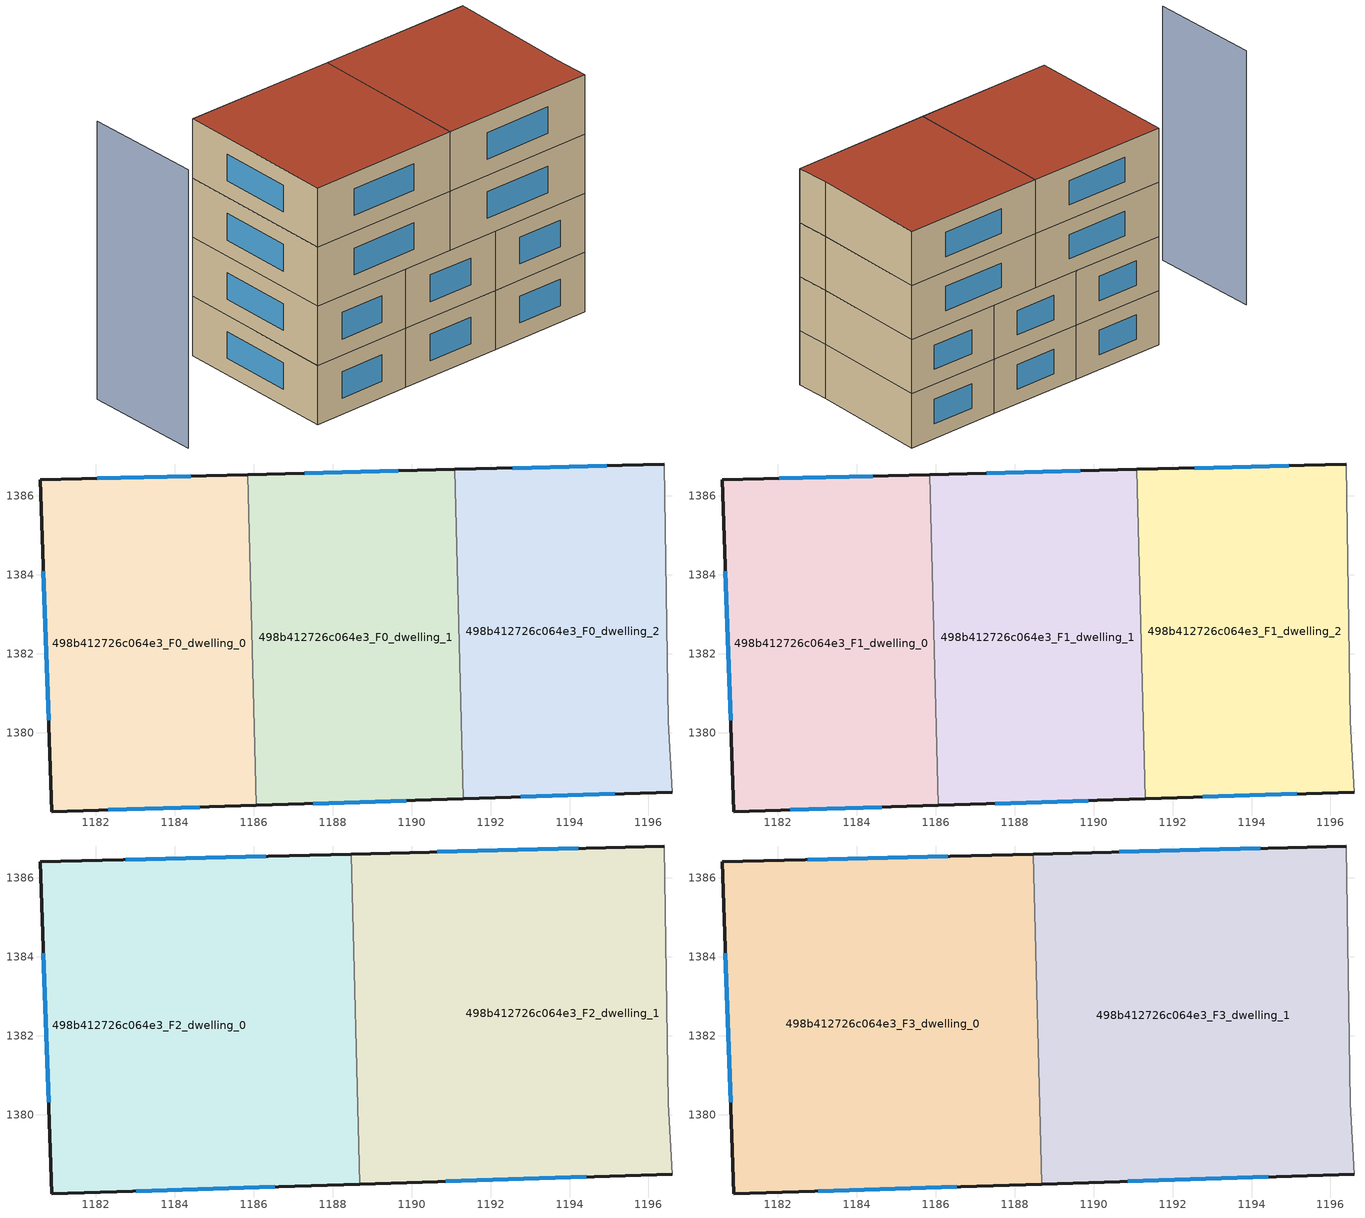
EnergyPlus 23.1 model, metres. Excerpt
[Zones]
498b412726c064e3_F0_dwelling_0
 floor ground (EU_floor_Construction): 1185.85,1386.54 1186.06,1378.17 1180.89,1378 1180.59,1386.41 z0
 wall outside (EU_wall_Construction): 1185.85,1386.54 1180.59,1386.41 1180.89,1378 1186.06,1378.17 z0:3
 wall to 498b412726c064e3_F0_dwelling_1 (EU_wall_Construction): 1186.06,1378.17 1185.85,1386.54 z0:3
 window (EU_Window_Construction): 1182.31,1378.05 1184.64,1378.12 / 1180.67,1384.1 1180.8,1380.32 / 1184.4,1386.5 1182.04,1386.45 z0.83:2.17
498b412726c064e3_F0_dwelling_1
 floor ground (EU_floor_Construction): 1191.1,1386.67 1191.31,1378.33 1186.06,1378.17 1185.85,1386.54 z0
 wall outside (EU_wall_Construction): 1186.06,1378.17 1191.31,1378.33 / 1191.1,1386.67 1185.85,1386.54 z0:3
 wall to 498b412726c064e3_F0_dwelling_2 (EU_wall_Construction): 1191.31,1378.33 1191.1,1386.67 z0:3
 window (EU_Window_Construction): 1187.51,1378.21 1189.86,1378.29 / 1189.66,1386.64 1187.3,1386.58 z0.83:2.17
498b412726c064e3_F0_dwelling_2
 floor ground (EU_floor_Construction): 1196.4,1386.8 1196.5,1380.3 1196.6,1378.5 1191.31,1378.33 1191.1,1386.67 z0
 wall outside (EU_wall_Construction): 1196.4,1386.8 1191.1,1386.67 / 1191.31,1378.33 1196.6,1378.5 z0:3
 wall adiabatic (EU_wall_Construction): 1196.6,1378.5 1196.5,1380.3 1196.4,1386.8 z0:3
 window (EU_Window_Construction): 1194.94,1386.77 1192.56,1386.71 / 1192.76,1378.38 1195.14,1378.45 z0.83:2.17
498b412726c064e3_F1_dwelling_0
 floor to 498b412726c064e3_F0_dwelling_0 (EU_floor_Construction): 1185.85,1386.54 1186.06,1378.17 1180.89,1378 1180.59,1386.41 z3
 wall outside (EU_wall_Construction): 1185.85,1386.54 1180.59,1386.41 1180.89,1378 1186.06,1378.17 z3:6
 wall to 498b412726c064e3_F1_dwelling_1 (EU_wall_Construction): 1186.06,1378.17 1185.85,1386.54 z3:6
 window (EU_Window_Construction): 1182.31,1378.05 1184.64,1378.12 / 1180.67,1384.1 1180.8,1380.32 / 1184.4,1386.5 1182.04,1386.45 z3.83:5.17
498b412726c064e3_F1_dwelling_1
 floor to 498b412726c064e3_F0_dwelling_1 (EU_floor_Construction): 1191.1,1386.67 1191.31,1378.33 1186.06,1378.17 1185.85,1386.54 z3
 wall outside (EU_wall_Construction): 1186.06,1378.17 1191.31,1378.33 / 1191.1,1386.67 1185.85,1386.54 z3:6
 wall to 498b412726c064e3_F1_dwelling_2 (EU_wall_Construction): 1191.31,1378.33 1191.1,1386.67 z3:6
 window (EU_Window_Construction): 1187.51,1378.21 1189.86,1378.29 / 1189.66,1386.64 1187.3,1386.58 z3.83:5.17
498b412726c064e3_F1_dwelling_2
 floor to 498b412726c064e3_F0_dwelling_2 (EU_floor_Construction): 1196.4,1386.8 1196.5,1380.3 1196.6,1378.5 1191.31,1378.33 1191.1,1386.67 z3
 wall outside (EU_wall_Construction): 1196.4,1386.8 1191.1,1386.67 / 1191.31,1378.33 1196.6,1378.5 z3:6
 wall adiabatic (EU_wall_Construction): 1196.6,1378.5 1196.5,1380.3 1196.4,1386.8 z3:6
 window (EU_Window_Construction): 1194.94,1386.77 1192.56,1386.71 / 1192.76,1378.38 1195.14,1378.45 z3.83:5.17
498b412726c064e3_F2_dwelling_0
 floor to 498b412726c064e3_F1_dwelling_0 (EU_floor_Construction): 1185.85,1386.54 1186.06,1378.17 1180.89,1378 1180.59,1386.41 z6
 floor to 498b412726c064e3_F1_dwelling_1 (EU_floor_Construction): 1188.47,1386.61 1188.68,1378.25 1186.06,1378.17 1185.85,1386.54 z6
 wall outside (EU_wall_Construction): 1188.47,1386.61 1180.59,1386.41 1180.89,1378 1188.68,1378.25 z6:9
 wall to 498b412726c064e3_F2_dwelling_1 (EU_wall_Construction): 1188.68,1378.25 1188.47,1386.61 z6:9
 window (EU_Window_Construction): 1183.03,1378.07 1186.54,1378.18 / 1180.67,1384.1 1180.8,1380.32 / 1186.3,1386.55 1182.76,1386.46 z6.83:8.17
498b412726c064e3_F2_dwelling_1
 floor to 498b412726c064e3_F1_dwelling_1 (EU_floor_Construction): 1191.1,1386.67 1191.31,1378.33 1188.68,1378.25 1188.47,1386.61 z6
 floor to 498b412726c064e3_F1_dwelling_2 (EU_floor_Construction): 1196.4,1386.8 1196.5,1380.3 1196.6,1378.5 1191.31,1378.33 1191.1,1386.67 z6
 wall outside (EU_wall_Construction): 1196.4,1386.8 1188.47,1386.61 / 1188.68,1378.25 1196.6,1378.5 z6:9
 wall adiabatic (EU_wall_Construction): 1196.6,1378.5 1196.5,1380.3 1196.4,1386.8 z6:9
 window (EU_Window_Construction): 1194.22,1386.75 1190.65,1386.66 / 1190.86,1378.32 1194.42,1378.43 z6.83:8.17
498b412726c064e3_F3_dwelling_0
 floor to 498b412726c064e3_F2_dwelling_0 (EU_floor_Construction): 1188.47,1386.61 1188.68,1378.25 1180.89,1378 1180.59,1386.41 z9
 wall outside (EU_wall_Construction): 1188.47,1386.61 1180.59,1386.41 1180.89,1378 1188.68,1378.25 z9:12
 wall to 498b412726c064e3_F3_dwelling_1 (EU_wall_Construction): 1188.68,1378.25 1188.47,1386.61 z9:12
 window (EU_Window_Construction): 1183.03,1378.07 1186.54,1378.18 / 1180.67,1384.1 1180.8,1380.32 / 1186.3,1386.55 1182.76,1386.46 z9.83:11.17
 roof outside (EU_roof_Construction): 1188.68,1378.25 1188.47,1386.61 1180.59,1386.41 1180.89,1378 z12
498b412726c064e3_F3_dwelling_1
 floor to 498b412726c064e3_F2_dwelling_1 (EU_floor_Construction): 1196.4,1386.8 1196.5,1380.3 1196.6,1378.5 1188.68,1378.25 1188.47,1386.61 z9
 wall outside (EU_wall_Construction): 1196.4,1386.8 1188.47,1386.61 / 1188.68,1378.25 1196.6,1378.5 z9:12
 wall adiabatic (EU_wall_Construction): 1196.6,1378.5 1196.5,1380.3 1196.4,1386.8 z9:12
 window (EU_Window_Construction): 1194.22,1386.75 1190.65,1386.66 / 1190.86,1378.32 1194.42,1378.43 z9.83:11.17
 roof outside (EU_roof_Construction): 1196.6,1378.5 1196.5,1380.3 1196.4,1386.8 1188.47,1386.61 1188.68,1378.25 z12
shading: 1174.78,1386.01 1175.08,1380.01 z0:14.1
[Building]
EU S2 Campaign: North Axis=0; Terrain=City; Solar Distribution=FullExterior
[Site:Location]
Lyon-Bron: Latitude=45.75; Longitude=5; Time Zone=1; Elevation=198
[SizingPeriod:WeatherFileDays]
AnnualSizingPeriod: Begin Month=1; Begin Day of Month=1; End Month=12; End Day of Month=31; Day of Week for Start Day=Monday; Use Weather File Daylight Saving Period=No; Use Weather File Rain and Snow Indicators=No
[MATERIAL]
EU_InternalMass_Material: Roughness=MediumRough; Thickness=0.1; Conductivity=1; Density=1800; Specific Heat=900; Thermal Absorptance=0.9; Solar Absorptance=0.7; Visible Absorptance=0.7
[MATERIAL:NOMASS] Roughness=MediumRough; Thermal Absorptance=0.9; Solar Absorptance=0.7; Visible Absorptance=0.7
Name | Thermal Resistance
EU_wall_NoMass | 0.87146
EU_roof_NoMass | 0.842276
EU_floor_NoMass | 0.496999
[WINDOWMATERIAL:SIMPLEGLAZINGSYSTEM]
EU_Window_SimpleGlazing: UFactor=2.2525; Solar Heat Gain Coefficient=0.76; Visible Transmittance=0.76
[CONSTRUCTION]
EU_wall_Construction: EU_wall_NoMass
EU_roof_Construction: EU_roof_NoMass
EU_floor_Construction: EU_floor_NoMass
EU_Window_Construction: EU_Window_SimpleGlazing
EU_InternalMass_Construction: EU_InternalMass_Material
[ZONE] Type=1; Multiplier=1; Ceiling Height=autocalculate; Floor Area=autocalculate; Part of Total Floor Area=Yes
Name | Volume
498b412726c064e3_F0_dwelling_0; 498b412726c064e3_F1_dwelling_0 | 131.587
498b412726c064e3_F2_dwelling_0; 498b412726c064e3_F3_dwelling_0 | 197.375
498b412726c064e3_F0_dwelling_1; 498b412726c064e3_F1_dwelling_1 | 131.602
498b412726c064e3_F2_dwelling_1; 498b412726c064e3_F3_dwelling_1 | 197.382
498b412726c064e3_F0_dwelling_2; 498b412726c064e3_F1_dwelling_2 | 131.588
[INTERNALMASS] Construction=EU_InternalMass_Construction
Name | Zone or ZoneList | Surface Area
498b412726c064e3_F0_dwelling_0_EU_InternalMass | 498b412726c064e3_F0_dwelling_0 | 43.862
498b412726c064e3_F0_dwelling_1_EU_InternalMass | 498b412726c064e3_F0_dwelling_1 | 43.8671
498b412726c064e3_F0_dwelling_2_EU_InternalMass | 498b412726c064e3_F0_dwelling_2 | 43.8621
498b412726c064e3_F1_dwelling_0_EU_InternalMass | 498b412726c064e3_F1_dwelling_0 | 43.862
498b412726c064e3_F1_dwelling_1_EU_InternalMass | 498b412726c064e3_F1_dwelling_1 | 43.8671
498b412726c064e3_F1_dwelling_2_EU_InternalMass | 498b412726c064e3_F1_dwelling_2 | 43.8621
498b412726c064e3_F2_dwelling_0_EU_InternalMass | 498b412726c064e3_F2_dwelling_0 | 65.7916
498b412726c064e3_F2_dwelling_1_EU_InternalMass | 498b412726c064e3_F2_dwelling_1 | 65.7937
498b412726c064e3_F3_dwelling_0_EU_InternalMass | 498b412726c064e3_F3_dwelling_0 | 65.7916
498b412726c064e3_F3_dwelling_1_EU_InternalMass | 498b412726c064e3_F3_dwelling_1 | 65.7937
[OTHEREQUIPMENT] Fuel Type=Electricity; Design Level Calculation Method=Watts/Area; Power per Zone Floor Area=1; Fraction Latent=0; Fraction Radiant=0; Fraction Lost=0; Carbon Dioxide Generation Rate=0; EndUse Subcategory=EU_Step8_InternalGains
Name | Zone or ZoneList or Space or SpaceList | Schedule
EU_Step8_InternalGain_498b412726c064e3_F0_dwelling_0_f000 | 498b412726c064e3_F0_dwelling_0 | EU_Step8_GainSchedule_498b412726c064e3_F0_dwelling_0_f000
EU_Step8_InternalGain_498b412726c064e3_F0_dwelling_1_f000 | 498b412726c064e3_F0_dwelling_1 | EU_Step8_GainSchedule_498b412726c064e3_F0_dwelling_1_f000
EU_Step8_InternalGain_498b412726c064e3_F0_dwelling_2_f000 | 498b412726c064e3_F0_dwelling_2 | EU_Step8_GainSchedule_498b412726c064e3_F0_dwelling_2_f000
EU_Step8_InternalGain_498b412726c064e3_F1_dwelling_0_f000 | 498b412726c064e3_F1_dwelling_0 | EU_Step8_GainSchedule_498b412726c064e3_F1_dwelling_0_f000
EU_Step8_InternalGain_498b412726c064e3_F1_dwelling_1_f000 | 498b412726c064e3_F1_dwelling_1 | EU_Step8_GainSchedule_498b412726c064e3_F1_dwelling_1_f000
EU_Step8_InternalGain_498b412726c064e3_F1_dwelling_2_f000 | 498b412726c064e3_F1_dwelling_2 | EU_Step8_GainSchedule_498b412726c064e3_F1_dwelling_2_f000
EU_Step8_InternalGain_498b412726c064e3_F2_dwelling_0_f000 | 498b412726c064e3_F2_dwelling_0 | EU_Step8_GainSchedule_498b412726c064e3_F2_dwelling_0_f000
EU_Step8_InternalGain_498b412726c064e3_F2_dwelling_1_f000 | 498b412726c064e3_F2_dwelling_1 | EU_Step8_GainSchedule_498b412726c064e3_F2_dwelling_1_f000
EU_Step8_InternalGain_498b412726c064e3_F3_dwelling_0_f000 | 498b412726c064e3_F3_dwelling_0 | EU_Step8_GainSchedule_498b412726c064e3_F3_dwelling_0_f000
EU_Step8_InternalGain_498b412726c064e3_F3_dwelling_1_f000 | 498b412726c064e3_F3_dwelling_1 | EU_Step8_GainSchedule_498b412726c064e3_F3_dwelling_1_f000
[ZONEVENTILATION:DESIGNFLOWRATE] Schedule=EU_AlwaysOn; Design Flow Rate Calculation Method=AirChanges/Hour; Air Changes per Hour=0.425; Ventilation Type=Natural; Fan Pressure Rise=0; Fan Total Efficiency=1; Constant Term Coefficient=1; Temperature Term Coefficient=0; Velocity Term Coefficient=0; Velocity Squared Term Coefficient=0; Minimum Indoor Temperature=-100; Maximum Indoor Temperature=100; Delta Temperature=-100; Minimum Outdoor Temperature=-100; Maximum Outdoor Temperature=100; Maximum Wind Speed=40
Name | Zone or ZoneList or Space or SpaceList
EU_ConstantAir_498b412726c064e3_F0_dwelling_0 | 498b412726c064e3_F0_dwelling_0
EU_ConstantAir_498b412726c064e3_F0_dwelling_1 | 498b412726c064e3_F0_dwelling_1
EU_ConstantAir_498b412726c064e3_F0_dwelling_2 | 498b412726c064e3_F0_dwelling_2
EU_ConstantAir_498b412726c064e3_F1_dwelling_0 | 498b412726c064e3_F1_dwelling_0
EU_ConstantAir_498b412726c064e3_F1_dwelling_1 | 498b412726c064e3_F1_dwelling_1
EU_ConstantAir_498b412726c064e3_F1_dwelling_2 | 498b412726c064e3_F1_dwelling_2
EU_ConstantAir_498b412726c064e3_F2_dwelling_0 | 498b412726c064e3_F2_dwelling_0
EU_ConstantAir_498b412726c064e3_F2_dwelling_1 | 498b412726c064e3_F2_dwelling_1
EU_ConstantAir_498b412726c064e3_F3_dwelling_0 | 498b412726c064e3_F3_dwelling_0
EU_ConstantAir_498b412726c064e3_F3_dwelling_1 | 498b412726c064e3_F3_dwelling_1
[HVACTEMPLATE:THERMOSTAT] Constant Heating Setpoint=20; Constant Cooling Setpoint=50
EU_HeatOnly_498b412726c064e3_F0_dwelling_0; EU_HeatOnly_498b412726c064e3_F0_dwelling_1; EU_HeatOnly_498b412726c064e3_F0_dwelling_2; EU_HeatOnly_498b412726c064e3_F1_dwelling_0; EU_HeatOnly_498b412726c064e3_F1_dwelling_1; EU_HeatOnly_498b412726c064e3_F1_dwelling_2; EU_HeatOnly_498b412726c064e3_F2_dwelling_0; EU_HeatOnly_498b412726c064e3_F2_dwelling_1; EU_HeatOnly_498b412726c064e3_F3_dwelling_0; EU_HeatOnly_498b412726c064e3_F3_dwelling_1
[HVACTEMPLATE:ZONE:IDEALLOADSAIRSYSTEM] System Availability Schedule=EU_AlwaysOn; Maximum Heating Supply Air Temperature=50; Minimum Cooling Supply Air Temperature=13; Maximum Heating Supply Air Humidity Ratio=0.0156; Minimum Cooling Supply Air Humidity Ratio=0.0077; Heating Limit=NoLimit; Cooling Limit=NoLimit; Heating Availability Schedule=EU_AlwaysOn; Cooling Availability Schedule=EU_CoolingOff; Dehumidification Control Type=ConstantSensibleHeatRatio; Cooling Sensible Heat Ratio=0.7; Dehumidification Setpoint=60; Humidification Control Type=None; Humidification Setpoint=30; Outdoor Air Method=None; Outdoor Air Flow Rate per Person=0.00944; Outdoor Air Flow Rate per Zone Floor Area=0; Outdoor Air Flow Rate per Zone=0; Demand Controlled Ventilation Type=None; Outdoor Air Economizer Type=NoEconomizer; Heat Recovery Type=None; Sensible Heat Recovery Effectiveness=0.7; Latent Heat Recovery Effectiveness=0.65
Name | Template Thermostat
498b412726c064e3_F0_dwelling_0 | EU_HeatOnly_498b412726c064e3_F0_dwelling_0
498b412726c064e3_F0_dwelling_1 | EU_HeatOnly_498b412726c064e3_F0_dwelling_1
498b412726c064e3_F0_dwelling_2 | EU_HeatOnly_498b412726c064e3_F0_dwelling_2
498b412726c064e3_F1_dwelling_0 | EU_HeatOnly_498b412726c064e3_F1_dwelling_0
498b412726c064e3_F1_dwelling_1 | EU_HeatOnly_498b412726c064e3_F1_dwelling_1
498b412726c064e3_F1_dwelling_2 | EU_HeatOnly_498b412726c064e3_F1_dwelling_2
498b412726c064e3_F2_dwelling_0 | EU_HeatOnly_498b412726c064e3_F2_dwelling_0
498b412726c064e3_F2_dwelling_1 | EU_HeatOnly_498b412726c064e3_F2_dwelling_1
498b412726c064e3_F3_dwelling_0 | EU_HeatOnly_498b412726c064e3_F3_dwelling_0
498b412726c064e3_F3_dwelling_1 | EU_HeatOnly_498b412726c064e3_F3_dwelling_1
[SIZING:ZONE] Zone Cooling Design Supply Air Temperature Input Method=SupplyAirTemperature; Zone Cooling Design Supply Air Temperature=13; Zone Heating Design Supply Air Temperature Input Method=SupplyAirTemperature; Zone Heating Design Supply Air Temperature=50; Zone Cooling Design Supply Air Humidity Ratio=0.008; Zone Heating Design Supply Air Humidity Ratio=0.008; Cooling Design Air Flow Method=DesignDay; Cooling Design Air Flow Rate=0; Cooling Minimum Air Flow per Zone Floor Area=0.000762; Cooling Minimum Air Flow=0; Cooling Minimum Air Flow Fraction=0.2; Heating Design Air Flow Method=DesignDay; Heating Design Air Flow Rate=0; Heating Maximum Air Flow per Zone Floor Area=0.002032; Heating Maximum Air Flow=0.141576; Heating Maximum Air Flow Fraction=0.3; Account for Dedicated Outdoor Air System=No; Dedicated Outdoor Air System Control Strategy=NeutralSupplyAir; Dedicated Outdoor Air Low Setpoint Temperature for Design=autosize; Dedicated Outdoor Air High Setpoint Temperature for Design=autosize; Zone Load Sizing Method=Sensible Load Only No Latent Load; Zone Latent Cooling Design Supply Air Humidity Ratio Input Method=HumidityRatioDifference; Zone Cooling Design Supply Air Humidity Ratio Difference=0.005; Zone Latent Heating Design Supply Air Humidity Ratio Input Method=HumidityRatioDifference; Zone Humidification Design Supply Air Humidity Ratio Difference=0.005
498b412726c064e3_F0_dwelling_0; 498b412726c064e3_F0_dwelling_1; 498b412726c064e3_F0_dwelling_2; 498b412726c064e3_F1_dwelling_0; 498b412726c064e3_F1_dwelling_1; 498b412726c064e3_F1_dwelling_2; 498b412726c064e3_F2_dwelling_0; 498b412726c064e3_F2_dwelling_1; 498b412726c064e3_F3_dwelling_0; 498b412726c064e3_F3_dwelling_1
[SCHEDULE:CONSTANT]
Name | Hourly Value
EU_AlwaysOn | 1
EU_CoolingOff | 0
[SCHEDULE:FILE] Column Number=1; Rows to Skip at Top=0; Number of Hours of Data=8760; Column Separator=Comma; Interpolate to Timestep=No; Minutes per Item=60; Adjust Schedule for Daylight Savings=Yes
Name | File
EU_Step8_GainSchedule_498b412726c064e3_F0_dwelling_0_f000 | ../../schedules/498b412726c064e3/498b412726c064e3_F0_dwelling_0_f000_gain.csv
EU_Step8_GainSchedule_498b412726c064e3_F0_dwelling_1_f000 | ../../schedules/498b412726c064e3/498b412726c064e3_F0_dwelling_1_f000_gain.csv
EU_Step8_GainSchedule_498b412726c064e3_F0_dwelling_2_f000 | ../../schedules/498b412726c064e3/498b412726c064e3_F0_dwelling_2_f000_gain.csv
EU_Step8_GainSchedule_498b412726c064e3_F1_dwelling_0_f000 | ../../schedules/498b412726c064e3/498b412726c064e3_F1_dwelling_0_f000_gain.csv
EU_Step8_GainSchedule_498b412726c064e3_F1_dwelling_1_f000 | ../../schedules/498b412726c064e3/498b412726c064e3_F1_dwelling_1_f000_gain.csv
EU_Step8_GainSchedule_498b412726c064e3_F1_dwelling_2_f000 | ../../schedules/498b412726c064e3/498b412726c064e3_F1_dwelling_2_f000_gain.csv
EU_Step8_GainSchedule_498b412726c064e3_F2_dwelling_0_f000 | ../../schedules/498b412726c064e3/498b412726c064e3_F2_dwelling_0_f000_gain.csv
EU_Step8_GainSchedule_498b412726c064e3_F2_dwelling_1_f000 | ../../schedules/498b412726c064e3/498b412726c064e3_F2_dwelling_1_f000_gain.csv
EU_Step8_GainSchedule_498b412726c064e3_F3_dwelling_0_f000 | ../../schedules/498b412726c064e3/498b412726c064e3_F3_dwelling_0_f000_gain.csv
EU_Step8_GainSchedule_498b412726c064e3_F3_dwelling_1_f000 | ../../schedules/498b412726c064e3/498b412726c064e3_F3_dwelling_1_f000_gain.csv
